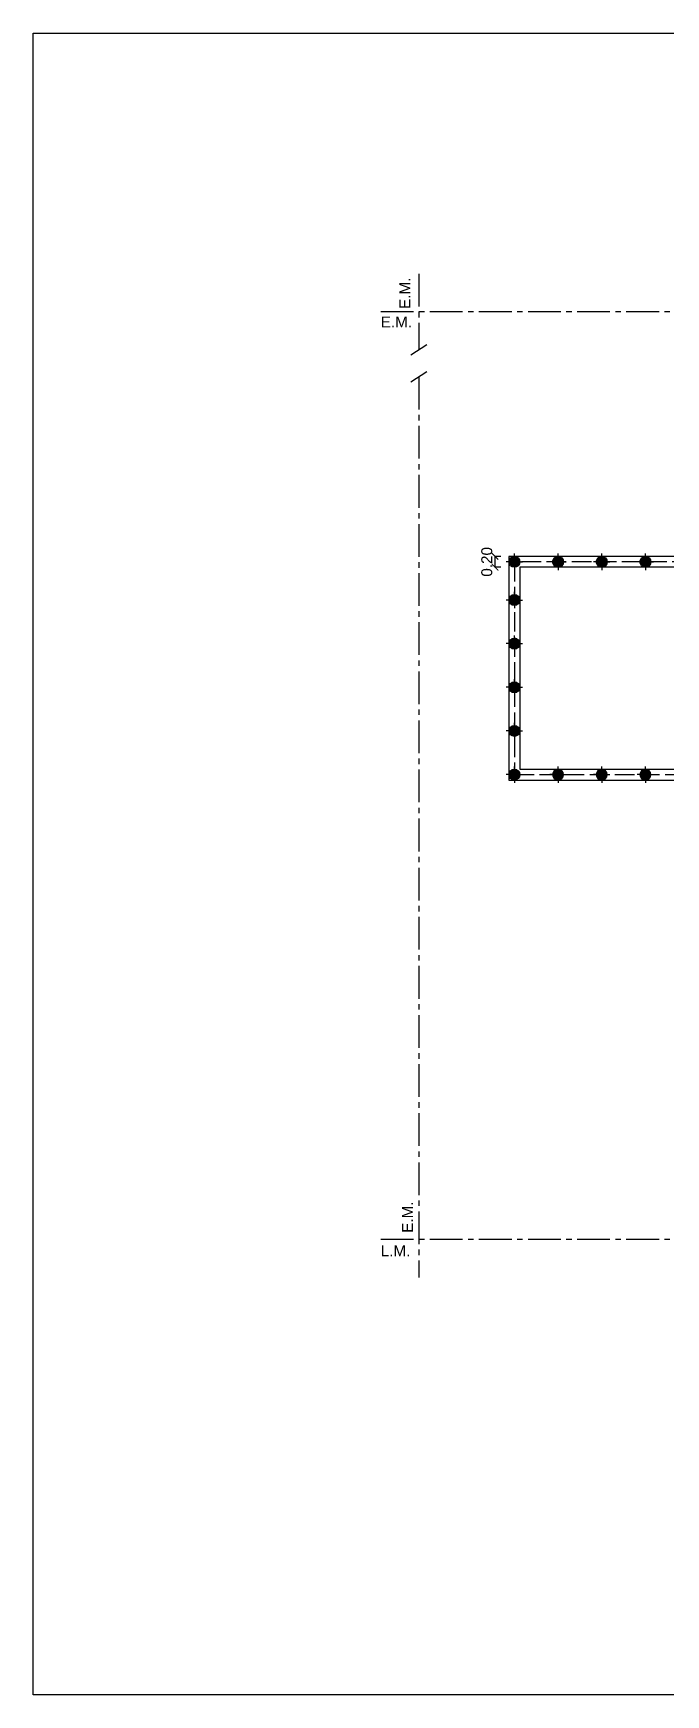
# Model space of a CAD drawing. Header units: millimetres. Extents: x 141 to 475, y -20 to 129.
# Drawn here: x 236.31 to 247.9, y 57.08 to 87.53 of the extents above; entities that cross this region are included whole.
import ezdxf

# ---------------------------------------------------------------- set-up
doc = ezdxf.new("R2010")
doc.units = ezdxf.units.MM
doc.header["$LTSCALE"] = 0.1
doc.header["$MEASUREMENT"] = 0
doc.header["$PDMODE"] = 3
doc.header["$PDSIZE"] = 0.1
doc.linetypes.add('ACAD_ISO02W100', pattern=[15, 12, -3])
doc.linetypes.add('ACAD_ISO04W100', pattern=[30, 24, -3, 0, -3])
doc.layers.get('DEFPOINTS').update_dxf_attribs({"color": 1})
for name, color, linetype in [('11.Ejes', 1, 'ACAD_ISO04W100'), ('EJES', 6, 'Continuous'), ('Funadciones', 7, 'Continuous'), ('FUNDACIONES-COTAS', 3, 'Continuous'), ('POLILINEA SUP', 150, 'Continuous'), ('Textos', 7, 'Continuous'), ('vigas de encadenado', 2, 'Continuous')]:
    doc.layers.add(name, color=color, linetype=linetype)
doc.styles.add('Arial20', font='arial.ttf', dxfattribs={"height": 0.2})
doc.styles.add('Diego', font='arial.ttf')
doc.dimstyles.new('COTA-1-100', dxfattribs={"dimtxt": 0.2, "dimasz": 0.12, "dimexe": 0.012, "dimexo": 0.15, "dimgap": 0.025, "dimtad": 1, "dimzin": 0, "dimdsep": 46, "dimtxsty": 'Arial20', "dimblk1": 'ARCHTICK', "dimblk2": 'ARCHTICK', "dimsah": 1, "dimcen": 0.09, "dimclrd": 256, "dimclre": 256, "dimclrt": 256, "dimazin": 0, "dimtfac": 1, "dimtofl": 0, "dimtmove": 2, "dimatfit": 3, "dimldrblk": 'ARCHTICK', "dimfxl": 1, "dimtolj": 1, "dimtzin": 0, "dimarcsym": 0})

# ---------------------------------------------------------------- blocks, each defined once
blk = doc.blocks.new('PILOTIN')
at = {"layer": 'Funadciones'}
blk.add_hatch(color=1, dxfattribs=at).paths.add_polyline_path([(231.332, 120.183, 1), (231.132, 120.183, 1)])
at = {"layer": '11.Ejes', "ltscale": 0.5}
for q in [(231.232, 120.333), (231.082, 120.183), (231.382, 120.183), (231.232, 120.033)]:
    blk.add_line((231.232, 120.183), q, dxfattribs=at)
at = {"layer": 'Funadciones', "color": 1}
blk.add_circle((231.232, 120.183), 0.1, dxfattribs=at)
blk = doc.blocks.new('_ARCHTICK')
at = {"color": 0, "linetype": 'ByBlock', "const_width": 0.15}
blk.add_lwpolyline([(-0.5, -0.5), (0.5, 0.5)], dxfattribs=at)
blk = doc.blocks.new('*D353')
at = {"layer": 'DEFPOINTS', "color": 0, "transparency": 16777216}
for p in [(244.768, 77.944), (245.023, 77.944), (245.023, 77.744)]:
    blk.add_point(p, dxfattribs=at)
at = {"layer": 'FUNDACIONES-COTAS', "lineweight": -2, "transparency": 16777216}
for p, q in [((244.873, 77.944), (244.756, 77.944)), ((244.873, 77.744), (244.756, 77.744)), ((244.768, 77.744), (244.768, 77.944))]:
    blk.add_line(p, q, dxfattribs=at)
at = {"layer": 'FUNDACIONES-COTAS', "lineweight": -2, "transparency": 16777216, "xscale": 0.12, "yscale": 0.12, "zscale": 0.12}
for p, rotation in [((244.768, 77.944), 90), ((244.768, 77.744), 270)]:
    blk.add_blockref('_ARCHTICK', p, dxfattribs=dict(at, rotation=rotation))
at = {"layer": 'FUNDACIONES-COTAS', "transparency": 16777216, "insert": (244.617, 77.844), "char_height": 0.2, "attachment_point": 5, "rotation": 90, "style": 'Arial20'}
blk.add_mtext('\\A1;0.20', dxfattribs=at)

msp = doc.modelspace()

# ---------------------------------------------------------------- linework, layer by layer
at = {"color": 1, "linetype": 'Continuous'}
for points in [[(243.2266, 81.6386), (243.5192, 81.8289)], [(243.2266, 81.1418), (243.5192, 81.3321)]]:
    msp.add_lwpolyline(points, dxfattribs=at)
at = {"layer": 'EJES', "linetype": 'ACAD_ISO04W100', "ltscale": 0.25}
for p, q in [((243.3729, 83.1243), (243.3729, 81.7338)), ((254.0729, 82.4243), (242.6729, 82.4243)), ((243.3729, 81.237), (243.3729, 64.7243)), ((254.0729, 65.4243), (242.6729, 65.4243))]:
    msp.add_line(p, q, dxfattribs=at)
at = {"layer": 'EJES'}
msp.add_lwpolyline([(236.3062, 87.5337), (270.4396, 87.5337), (270.4396, 57.0774), (236.3062, 57.0774)], close=True, dxfattribs=at)
at = {"layer": 'POLILINEA SUP', "linetype": 'ACAD_ISO02W100', "ltscale": 0.3}
msp.add_lwpolyline([(253.3729, 77.8443), (248.3729, 77.8443), (245.1229, 77.8443), (245.1229, 73.9443), (248.3729, 73.9443), (248.3729, 71.2243)], dxfattribs=at)
at = {"layer": 'vigas de encadenado'}
for points in [[(248.2479, 77.9443), (245.0229, 77.9443), (245.0229, 73.8443), (248.2229, 73.8443)], [(248.2479, 77.7443), (245.2229, 77.7443), (245.2229, 74.0443), (248.2479, 74.0443)]]:
    msp.add_lwpolyline(points, dxfattribs=at)

# ---------------------------------------------------------------- block references
at = {"layer": 'POLILINEA SUP'}
for p in [(13.8909, -42.3387), (14.6909, -42.3387), (15.4909, -42.3387), (16.2909, -42.3387), (13.8909, -43.0387), (13.8909, -43.8387), (13.8909, -44.6387), (13.8909, -45.4387), (13.8909, -46.2387)]:
    msp.add_blockref('PILOTIN', p, dxfattribs=at)
at = {"layer": 'POLILINEA SUP', "xscale": -1, "rotation": 180}
for p in [(14.6909, 194.1274), (15.4909, 194.1274), (16.2909, 194.1274)]:
    msp.add_blockref('PILOTIN', p, dxfattribs=at)

# ---------------------------------------------------------------- texts
at = {"layer": 'Textos', "color": 2, "char_height": 0.2, "width": 0.738387, "attachment_point": 3, "rotation": 90, "style": 'Diego'}
for insert in [(243.0155, 83.0541), (243.0629, 66.1195)]:
    msp.add_mtext('E.M.', dxfattribs=dict(at, insert=insert))
at = {"layer": 'Textos', "color": 2, "char_height": 0.2, "attachment_point": 7, "style": 'Diego'}
for s, insert, width in [('E.M.', (242.6728, 82.1406), 0.738387), ('L.M.', (242.6729, 65.1164), 0.601279)]:
    msp.add_mtext(s, dxfattribs=dict(at, insert=insert, width=width))

# ---------------------------------------------------------------- dimensions: what is measured, and where the dimension line sits
at = {"layer": 'FUNDACIONES-COTAS'}
dim = msp.add_linear_dim(base=(244.7684, 77.9443), p1=(245.0229, 77.7443), p2=(245.0229, 77.9443), angle=90, dimstyle='COTA-1-100', dxfattribs=at)
dim.commit()
dim.dimension.update_dxf_attribs({"geometry": '*D353', "text_midpoint": (244.6168, 77.8443)})

doc.saveas('drawing.dxf')
